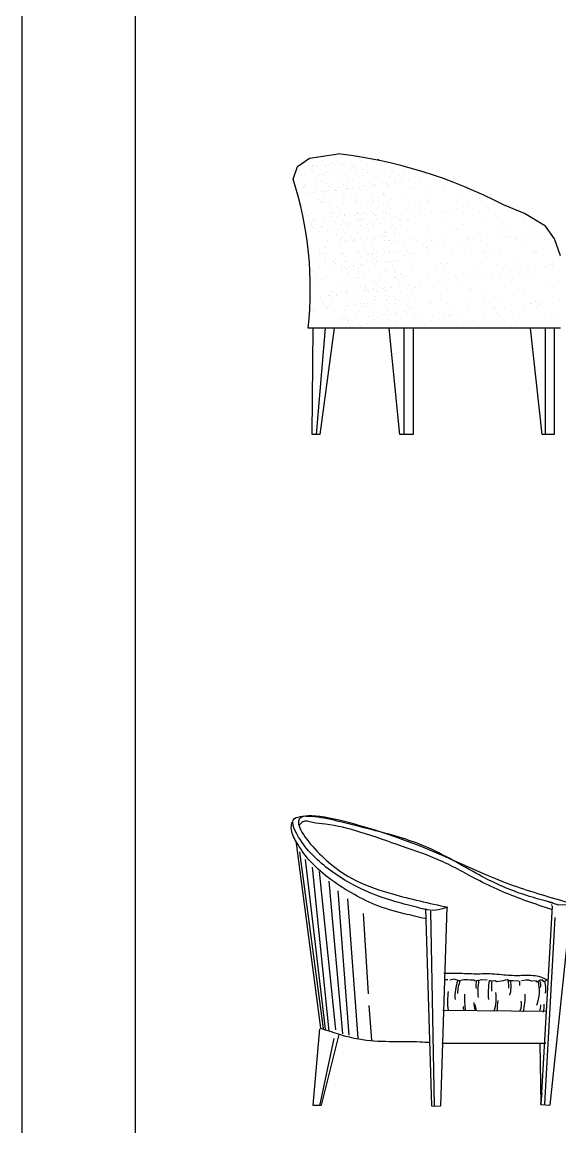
# Model space of a CAD drawing. Header units: inches. Extents: x 11.4 to 53.9, y 10.8 to 35.6.
# Drawn here: x 32.876 to 34.476, y 19.958 to 23.244 of the extents above; entities that cross this region are included whole.
import ezdxf

# ---------------------------------------------------------------- set-up
doc = ezdxf.new("R2010")
doc.units = ezdxf.units.IN
doc.header["$MEASUREMENT"] = 0
for name, color, linetype in [('02', 2, 'Continuous'), ('1', 1, 'Continuous'), ('4', 4, 'Continuous'), ('kadrbm', 4, 'Continuous')]:
    doc.layers.add(name, color=color, linetype=linetype)

# ---------------------------------------------------------------- blocks, each defined once
blk = doc.blocks.new('kadrbm')
at = {"layer": 'kadrbm', "color": 4}
blk.add_lwpolyline([(0, 0), (0, 24.7972), (21, 24.7972), (21, 0), (0, 0)], close=True, dxfattribs=at)
blk.add_lwpolyline([(20.6631, 0.3257), (20.6631, 24.4603), (0.3369, 24.4603), (0.3369, 0.3257), (20.6631, 0.3257)], dxfattribs=at)

msp = doc.modelspace()

# ---------------------------------------------------------------- linework, layer by layer
at = {"layer": '02'}
for p, q in [((33.6905, 20.809), (33.7641, 20.2524)), ((33.7018, 20.7761), (33.7718, 20.2516)), ((33.7183, 20.7535), (33.778, 20.2496)), ((33.7389, 20.7309), (33.7883, 20.2434)), ((33.7595, 20.7185), (33.8089, 20.2475)), ((33.7883, 20.6897), (33.8295, 20.2352)), ((33.815, 20.6609), (33.848, 20.2311)), ((33.8439, 20.6363), (33.8747, 20.2228)), ((34.0759, 20.6077), (34.0946, 20.0213)), ((34.1394, 20.6115), (34.121, 20.0213)), ((34.4535, 20.6152), (34.4199, 20.0248)), ((34.4728, 20.6177), (34.4445, 20.6265)), ((34.5096, 20.6227), (34.4461, 20.0232)), ((34.4498, 20.6189), (34.4535, 20.6189)), ((34.5022, 20.6189), (34.4728, 20.6177)), ((33.8912, 20.5931), (33.9056, 20.3545)), ((34.0908, 20.6002), (34.1019, 20.0213)), ((34.4611, 20.581), (34.43, 20.0258)), ((33.9077, 20.3195), (33.9159, 20.2167)), ((34.434, 20.3013), (34.1282, 20.3051)), ((33.7611, 20.2506), (33.7413, 20.0232)), ((33.8032, 20.2209), (33.7611, 20.0207)), ((33.818, 20.2333), (33.7661, 20.0232)), ((34.1245, 20.2079), (34.4348, 20.2079)), ((34.4161, 20.2079), (34.4199, 20.0248)), ((34.4199, 20.0248), (34.4236, 20.0584)), ((33.7413, 20.0232), (33.7661, 20.0232)), ((34.0946, 20.0213), (34.121, 20.0205)), ((34.4199, 20.0248), (34.4461, 20.0232))]:
    msp.add_line(p, q, dxfattribs=at)
for centre, radius, start, end in [((34.0991, 20.6961), 0.0927, 253.9007, 295.3639), ((34.3089, 20.3457), 0.145, 160.4636, 183.2643), ((34.3385, 20.3422), 0.1678, 162.1481, 175.5277), ((34.4326, 20.3616), 0.2006, 170.9526, 185.3495), ((34.5187, 20.3582), 0.2558, 172.0391, 184.6539), ((34.6211, 20.3664), 0.3488, 175.4245, 180.7544), ((34.2678, 20.3766), 0.0567, 354.2582, 16.8943), ((34.2564, 20.3751), 0.0748, 340.3299, 13.9411), ((34.2971, 20.3621), 0.1184, 339.521, 14.357), ((34.3664, 20.3716), 0.0682, 347.099, 16.4834), ((34.3423, 20.3312), 0.2004, 171.5323, 187.3434), ((34.4233, 20.3437), 0.2312, 177.6592, 189.8909), ((34.1618, 20.34), 0.1248, 342.7173, 8.3068), ((34.172, 20.3474), 0.201, 346.5793, 1.641), ((34.1992, 20.3125), 0.0106, 155.0437, 216.3858), ((34.2737, 20.3257), 0.0534, 177.2316, 203.3932), ((33.2014, 20.1215), 1.0424, 10.1426, 11.1095), ((33.8817, 20.3619), 0.4116, 351.8305, 356.1426), ((34.3228, 20.3219), 0.0395, 333.8854, 14.9077), ((34.3596, 20.3218), 0.0598, 341.0378, 359.4928), ((34.294, 20.3243), 0.1356, 349.7461, 359.617)]:
    msp.add_arc(centre, radius, start, end, dxfattribs=at)
for points in [[(34.5096, 20.6227), (34.3385, 20.6759), (33.8814, 20.8543), (33.6983, 20.868), (33.7677, 20.7642), (33.978, 20.6512), (34.1432, 20.6115)], [(34.0752, 20.6053), (33.9762, 20.6318), (33.8525, 20.683), (33.7429, 20.7642), (33.704, 20.8119), (33.6862, 20.8757), (33.7117, 20.8822)], [(34.4516, 20.6053), (34.3774, 20.63), (34.2378, 20.6901), (34.1211, 20.7501), (34.008, 20.7925), (33.8814, 20.8353), (33.7785, 20.8587), (33.7404, 20.864), (33.7112, 20.8661), (33.7015, 20.8564)], [(34.4551, 20.6247), (34.3632, 20.6512), (34.236, 20.7077), (34.0752, 20.7925), (33.9179, 20.8419), (33.8235, 20.8656), (33.7457, 20.8806), (33.7117, 20.8822)], [(34.0751, 20.5779), (34.013, 20.5925), (33.9266, 20.6193), (33.856, 20.6545), (33.7879, 20.6995), (33.7295, 20.753), (33.6917, 20.8065), (33.6771, 20.8479), (33.6796, 20.8649)], [(33.7641, 20.2524), (33.8778, 20.2199), (34.0609, 20.2116), (34.0885, 20.2101)]]:
    msp.add_spline(points, degree=3, dxfattribs=at)
at = {"layer": '1'}
for p, q in [((33.6956, 22.8147), (33.7313, 22.8399)), ((33.7313, 22.8399), (33.8162, 22.8525)), ((33.7388, 22.8386), (33.7388, 22.8386)), ((33.7519, 22.8409), (33.7519, 22.8409)), ((33.7727, 22.8437), (33.7727, 22.8437)), ((33.7884, 22.8483), (33.7884, 22.8483)), ((33.8052, 22.848), (33.8052, 22.848)), ((33.8297, 22.8454), (33.8297, 22.8454)), ((33.8722, 22.844), (33.8722, 22.844)), ((33.8789, 22.8389), (33.8789, 22.8389)), ((33.6821, 22.7768), (33.6956, 22.8147)), ((33.7369, 22.8045), (33.7369, 22.8045)), ((33.7394, 22.8134), (33.7394, 22.8134)), ((33.7395, 22.819), (33.7395, 22.819)), ((33.7479, 22.8173), (33.7479, 22.8173)), ((33.755, 22.8155), (33.755, 22.8155)), ((33.7638, 22.8068), (33.7638, 22.8068)), ((33.7691, 22.8335), (33.7691, 22.8335)), ((33.7794, 22.8187), (33.7794, 22.8187)), ((33.787, 22.8197), (33.787, 22.8197)), ((33.7967, 22.828), (33.7967, 22.828)), ((33.8041, 22.8213), (33.8041, 22.8213)), ((33.8152, 22.8294), (33.8152, 22.8294)), ((33.8202, 22.824), (33.8202, 22.824)), ((33.829, 22.8202), (33.829, 22.8202)), ((33.8358, 22.8261), (33.8358, 22.8261)), ((33.8596, 22.818), (33.8596, 22.818)), ((33.8651, 22.8129), (33.8651, 22.8129)), ((33.8842, 22.8329), (33.8842, 22.8329)), ((33.8883, 22.807), (33.8883, 22.807)), ((33.9175, 22.8289), (33.9175, 22.8289)), ((33.9591, 22.8245), (33.9591, 22.8245)), ((34.0129, 22.8072), (34.0129, 22.8072)), ((33.6878, 22.7816), (33.6878, 22.7816)), ((33.7084, 22.7869), (33.7084, 22.7869)), ((33.753, 22.7817), (33.753, 22.7817)), ((33.7613, 22.788), (33.7613, 22.788)), ((33.7656, 22.7736), (33.7656, 22.7736)), ((33.7694, 22.7917), (33.7694, 22.7917)), ((33.7749, 22.7866), (33.7749, 22.7866)), ((33.7806, 22.796), (33.7806, 22.796)), ((33.7903, 22.7905), (33.7903, 22.7905)), ((33.828, 22.7818), (33.828, 22.7818)), ((33.8299, 22.7913), (33.8299, 22.7913)), ((33.8389, 22.7894), (33.8389, 22.7894)), ((33.8464, 22.7818), (33.8464, 22.7818)), ((33.8591, 22.7738), (33.8591, 22.7738)), ((33.8693, 22.7919), (33.8693, 22.7919)), ((33.8912, 22.789), (33.8912, 22.789)), ((33.9052, 22.7962), (33.9052, 22.7962)), ((33.917, 22.803), (33.917, 22.803)), ((33.9252, 22.7954), (33.9252, 22.7954)), ((33.9477, 22.7928), (33.9477, 22.7928)), ((33.9681, 22.7821), (33.9681, 22.7821)), ((33.974, 22.7932), (33.974, 22.7932)), ((33.9989, 22.788), (33.9989, 22.788)), ((34.0063, 22.7812), (34.0063, 22.7812)), ((34.0249, 22.7733), (34.0249, 22.7733)), ((34.0298, 22.7965), (34.0298, 22.7965)), ((34.0575, 22.7776), (34.0575, 22.7776)), ((34.0763, 22.7927), (34.0763, 22.7927)), ((34.1118, 22.7848), (34.1118, 22.7848)), ((33.7068, 22.7695), (33.7068, 22.7695)), ((33.713, 22.751), (33.713, 22.751)), ((33.7168, 22.7571), (33.7168, 22.7571)), ((33.7186, 22.7543), (33.7186, 22.7543)), ((33.7498, 22.7595), (33.7498, 22.7595)), ((33.7671, 22.7394), (33.7671, 22.7394)), ((33.7719, 22.7468), (33.7719, 22.7468)), ((33.7789, 22.7409), (33.7789, 22.7409)), ((33.7817, 22.7635), (33.7817, 22.7635)), ((33.7827, 22.7414), (33.7827, 22.7414)), ((33.7888, 22.7422), (33.7888, 22.7422)), ((33.79, 22.7559), (33.79, 22.7559)), ((33.801, 22.7627), (33.801, 22.7627)), ((33.8071, 22.7446), (33.8071, 22.7446)), ((33.8096, 22.745), (33.8096, 22.745)), ((33.8112, 22.7446), (33.8112, 22.7446)), ((33.8177, 22.7523), (33.8177, 22.7523)), ((33.8309, 22.7624), (33.8309, 22.7624)), ((33.84, 22.749), (33.84, 22.749)), ((33.8414, 22.7573), (33.8414, 22.7573)), ((33.8421, 22.7493), (33.8421, 22.7493)), ((33.8469, 22.7697), (33.8469, 22.7697)), ((33.8478, 22.75), (33.8478, 22.75)), ((33.8634, 22.7521), (33.8634, 22.7521)), ((33.8787, 22.7529), (33.8787, 22.7529)), ((33.8861, 22.7461), (33.8861, 22.7461)), ((33.8878, 22.7553), (33.8878, 22.7553)), ((33.8965, 22.7564), (33.8965, 22.7564)), ((33.9046, 22.7448), (33.9046, 22.7448)), ((33.9094, 22.7634), (33.9094, 22.7634)), ((33.9173, 22.7591), (33.9173, 22.7591)), ((33.9201, 22.7518), (33.9201, 22.7518)), ((33.9211, 22.7617), (33.9211, 22.7617)), ((33.9266, 22.7566), (33.9266, 22.7566)), ((33.9286, 22.7606), (33.9286, 22.7606)), ((33.9498, 22.7634), (33.9498, 22.7634)), ((33.9611, 22.7649), (33.9611, 22.7649)), ((33.9644, 22.7595), (33.9644, 22.7595)), ((33.9659, 22.7576), (33.9659, 22.7576)), ((33.9846, 22.768), (33.9846, 22.768)), ((33.9871, 22.77), (33.9871, 22.77)), ((34.0041, 22.7706), (34.0041, 22.7706)), ((34.0281, 22.7557), (34.0281, 22.7557)), ((34.0411, 22.7494), (34.0411, 22.7494)), ((34.0905, 22.7578), (34.0905, 22.7578)), ((34.1328, 22.7571), (34.1328, 22.7571)), ((34.2012, 22.748), (34.2012, 22.748)), ((34.2085, 22.7412), (34.2085, 22.7412)), ((33.7019, 22.7308), (33.7019, 22.7308)), ((33.7189, 22.733), (33.7189, 22.733)), ((33.7345, 22.7351), (33.7345, 22.7351)), ((33.7423, 22.7361), (33.7423, 22.7361)), ((33.7584, 22.7178), (33.7584, 22.7178)), ((33.7638, 22.7109), (33.7638, 22.7109)), ((33.7658, 22.711), (33.7658, 22.711)), ((33.7751, 22.726), (33.7751, 22.726)), ((33.7772, 22.7065), (33.7772, 22.7065)), ((33.7922, 22.7327), (33.7922, 22.7327)), ((33.7961, 22.7066), (33.7961, 22.7066)), ((33.8291, 22.72), (33.8291, 22.72)), ((33.8309, 22.7353), (33.8309, 22.7353)), ((33.8364, 22.7303), (33.8364, 22.7303)), ((33.8625, 22.7064), (33.8625, 22.7064)), ((33.8689, 22.7323), (33.8689, 22.7323)), ((33.8707, 22.7067), (33.8707, 22.7067)), ((33.8718, 22.7148), (33.8718, 22.7148)), ((33.9113, 22.7056), (33.9113, 22.7056)), ((33.9153, 22.7262), (33.9153, 22.7262)), ((33.9206, 22.7068), (33.9206, 22.7068)), ((33.9209, 22.7142), (33.9209, 22.7142)), ((33.95, 22.7353), (33.95, 22.7353)), ((33.9505, 22.7061), (33.9505, 22.7061)), ((33.9527, 22.7327), (33.9527, 22.7327)), ((33.9641, 22.7069), (33.9641, 22.7069)), ((33.9765, 22.7161), (33.9765, 22.7161)), ((34.0092, 22.7185), (34.0092, 22.7185)), ((34.0452, 22.707), (34.0452, 22.707)), ((34.0788, 22.7157), (34.0788, 22.7157)), ((34.0809, 22.7129), (34.0809, 22.7129)), ((34.0883, 22.7061), (34.0883, 22.7061)), ((34.1698, 22.7073), (34.1698, 22.7073)), ((34.1869, 22.7195), (34.1869, 22.7195)), ((34.2433, 22.7093), (34.2433, 22.7093)), ((34.2943, 22.7075), (34.2943, 22.7075)), ((33.7112, 22.7002), (33.7112, 22.7002)), ((33.7155, 22.6739), (33.7155, 22.6739)), ((33.7899, 22.6985), (33.7899, 22.6985)), ((33.7941, 22.6749), (33.7941, 22.6749)), ((33.8006, 22.6791), (33.8006, 22.6791)), ((33.8129, 22.6958), (33.8129, 22.6958)), ((33.8202, 22.6752), (33.8202, 22.6752)), ((33.8327, 22.7046), (33.8327, 22.7046)), ((33.8708, 22.6745), (33.8708, 22.6745)), ((33.8739, 22.679), (33.8739, 22.679)), ((33.8755, 22.676), (33.8755, 22.676)), ((33.8833, 22.6986), (33.8833, 22.6986)), ((33.8911, 22.678), (33.8911, 22.678)), ((33.8979, 22.6739), (33.8979, 22.6739)), ((33.9155, 22.6812), (33.9155, 22.6812)), ((33.9226, 22.6748), (33.9226, 22.6748)), ((33.9375, 22.6961), (33.9375, 22.6961)), ((33.9518, 22.6775), (33.9518, 22.6775)), ((33.9562, 22.6866), (33.9562, 22.6866)), ((33.9607, 22.6778), (33.9607, 22.6778)), ((33.9719, 22.6887), (33.9719, 22.6887)), ((34.0306, 22.6786), (34.0306, 22.6786)), ((34.0618, 22.6746), (34.0618, 22.6746)), ((34.0621, 22.6963), (34.0621, 22.6963)), ((34.0943, 22.6789), (34.0943, 22.6789)), ((34.1231, 22.6742), (34.1231, 22.6742)), ((34.1353, 22.68), (34.1353, 22.68)), ((34.1487, 22.686), (34.1487, 22.686)), ((34.1695, 22.6888), (34.1695, 22.6888)), ((34.1866, 22.6965), (34.1866, 22.6965)), ((34.202, 22.6931), (34.202, 22.6931)), ((34.2376, 22.6795), (34.2376, 22.6795)), ((34.2563, 22.7002), (34.2563, 22.7002)), ((34.2772, 22.703), (34.2772, 22.703)), ((34.2832, 22.6728), (34.2832, 22.6728)), ((34.3706, 22.6755), (34.3081, 22.7009)), ((34.3112, 22.6968), (34.3112, 22.6968)), ((34.3457, 22.6834), (34.3457, 22.6834)), ((34.4332, 22.6376), (34.3706, 22.6755)), ((33.7242, 22.6689), (33.7242, 22.6689)), ((33.7432, 22.6568), (33.7432, 22.6568)), ((33.7491, 22.6569), (33.7491, 22.6569)), ((33.7747, 22.6601), (33.7747, 22.6601)), ((33.7947, 22.6653), (33.7947, 22.6653)), ((33.8022, 22.6527), (33.8022, 22.6527)), ((33.8077, 22.6476), (33.8077, 22.6476)), ((33.8103, 22.6674), (33.8103, 22.6674)), ((33.8257, 22.6435), (33.8257, 22.6435)), ((33.8346, 22.6468), (33.8346, 22.6468)), ((33.8347, 22.6706), (33.8347, 22.6706)), ((33.8354, 22.6695), (33.8354, 22.6695)), ((33.8404, 22.6427), (33.8404, 22.6427)), ((33.8465, 22.6463), (33.8465, 22.6463)), ((33.8643, 22.6691), (33.8643, 22.6691)), ((33.8737, 22.6572), (33.8737, 22.6572)), ((33.879, 22.6505), (33.879, 22.6505)), ((33.8822, 22.6714), (33.8822, 22.6714)), ((33.8833, 22.6571), (33.8833, 22.6571)), ((33.8898, 22.6595), (33.8898, 22.6595)), ((33.9049, 22.641), (33.9049, 22.641)), ((33.9132, 22.6478), (33.9132, 22.6478)), ((33.924, 22.65), (33.924, 22.65)), ((33.9288, 22.6696), (33.9288, 22.6696)), ((33.9333, 22.6577), (33.9333, 22.6577)), ((33.9415, 22.6458), (33.9415, 22.6458)), ((33.9542, 22.6604), (33.9542, 22.6604)), ((33.9681, 22.671), (33.9681, 22.671)), ((33.9867, 22.6647), (33.9867, 22.6647)), ((33.9982, 22.6574), (33.9982, 22.6574)), ((34.0026, 22.6539), (34.0026, 22.6539)), ((34.0045, 22.6694), (34.0045, 22.6694)), ((34.0114, 22.6639), (34.0114, 22.6639)), ((34.0234, 22.6573), (34.0234, 22.6573)), ((34.0261, 22.657), (34.0261, 22.657)), ((34.041, 22.6719), (34.041, 22.6719)), ((34.1228, 22.6576), (34.1228, 22.6576)), ((34.1894, 22.6425), (34.1894, 22.6425)), ((34.2474, 22.6578), (34.2474, 22.6578)), ((34.2905, 22.6661), (34.2905, 22.6661)), ((34.2941, 22.6438), (34.2941, 22.6438)), ((34.3719, 22.6581), (34.3719, 22.6581)), ((34.3964, 22.6433), (34.3964, 22.6433)), ((33.7386, 22.6395), (33.7386, 22.6395)), ((33.7388, 22.6321), (33.7388, 22.6321)), ((33.7469, 22.6319), (33.7469, 22.6319)), ((33.7604, 22.622), (33.7604, 22.622)), ((33.7663, 22.6338), (33.7663, 22.6338)), ((33.7713, 22.6364), (33.7713, 22.6364)), ((33.7838, 22.6251), (33.7838, 22.6251)), ((33.8015, 22.6314), (33.8015, 22.6314)), ((33.8115, 22.6133), (33.8115, 22.6133)), ((33.8141, 22.6234), (33.8141, 22.6234)), ((33.8204, 22.6299), (33.8204, 22.6299)), ((33.8338, 22.6237), (33.8338, 22.6237)), ((33.8356, 22.6179), (33.8356, 22.6179)), ((33.8478, 22.6359), (33.8478, 22.6359)), ((33.8727, 22.6167), (33.8727, 22.6167)), ((33.8743, 22.6377), (33.8743, 22.6377)), ((33.8815, 22.6379), (33.8815, 22.6379)), ((33.8949, 22.6316), (33.8949, 22.6316)), ((33.9075, 22.6235), (33.9075, 22.6235)), ((33.9214, 22.6355), (33.9214, 22.6355)), ((33.9431, 22.6072), (33.9431, 22.6072)), ((33.9516, 22.6135), (33.9516, 22.6135)), ((33.9534, 22.6194), (33.9534, 22.6194)), ((33.9538, 22.6226), (33.9538, 22.6226)), ((33.9594, 22.6176), (33.9594, 22.6176)), ((33.979, 22.6391), (33.979, 22.6391)), ((33.9839, 22.6126), (33.9839, 22.6126)), ((33.9883, 22.6318), (33.9883, 22.6318)), ((33.9995, 22.6146), (33.9995, 22.6146)), ((34.0029, 22.6391), (34.0029, 22.6391)), ((34.0775, 22.6069), (34.0775, 22.6069)), ((34.0814, 22.6386), (34.0814, 22.6386)), ((34.1629, 22.6377), (34.1629, 22.6377)), ((34.1703, 22.631), (34.1703, 22.631)), ((34.2021, 22.6071), (34.2021, 22.6071)), ((34.3253, 22.6342), (34.3253, 22.6342)), ((34.3266, 22.6073), (34.3266, 22.6073)), ((34.4009, 22.6157), (34.4009, 22.6157)), ((34.4217, 22.6184), (34.4217, 22.6184)), ((34.46, 22.5998), (34.4332, 22.6376)), ((34.4529, 22.6076), (34.4529, 22.6076)), ((33.7276, 22.6008), (33.7276, 22.6008)), ((33.7861, 22.596), (33.7861, 22.596)), ((33.8224, 22.5913), (33.8224, 22.5913)), ((33.8228, 22.5982), (33.8228, 22.5982)), ((33.8284, 22.6064), (33.8284, 22.6064)), ((33.8365, 22.589), (33.8365, 22.589)), ((33.838, 22.5934), (33.838, 22.5934)), ((33.8452, 22.5957), (33.8452, 22.5957)), ((33.8597, 22.5943), (33.8597, 22.5943)), ((33.8637, 22.5963), (33.8637, 22.5963)), ((33.8692, 22.5912), (33.8692, 22.5912)), ((33.8826, 22.604), (33.8826, 22.604)), ((33.9031, 22.6019), (33.9031, 22.6019)), ((33.9151, 22.59), (33.9151, 22.59)), ((33.9188, 22.604), (33.9188, 22.604)), ((33.9251, 22.5977), (33.9251, 22.5977)), ((33.9529, 22.6067), (33.9529, 22.6067)), ((33.9531, 22.5945), (33.9531, 22.5945)), ((33.9661, 22.5945), (33.9661, 22.5945)), ((33.9698, 22.5959), (33.9698, 22.5959)), ((33.9744, 22.5869), (33.9744, 22.5869)), ((33.9855, 22.5937), (33.9855, 22.5937)), ((33.9918, 22.5896), (33.9918, 22.5896)), ((34.0142, 22.5772), (34.0142, 22.5772)), ((34.0331, 22.6016), (34.0331, 22.6016)), ((34.0427, 22.6026), (34.0427, 22.6026)), ((34.05, 22.5959), (34.05, 22.5959)), ((34.0944, 22.5961), (34.0944, 22.5961)), ((34.0987, 22.5759), (34.0987, 22.5759)), ((34.1312, 22.5802), (34.1312, 22.5802)), ((34.1378, 22.6029), (34.1378, 22.6029)), ((34.1856, 22.5873), (34.1856, 22.5873)), ((34.2051, 22.5991), (34.2051, 22.5991)), ((34.2064, 22.5901), (34.2064, 22.5901)), ((34.2189, 22.5964), (34.2189, 22.5964)), ((34.2389, 22.5944), (34.2389, 22.5944)), ((34.2402, 22.6024), (34.2402, 22.6024)), ((34.2932, 22.6015), (34.2932, 22.6015)), ((34.314, 22.6043), (34.314, 22.6043)), ((34.3435, 22.5966), (34.3435, 22.5966)), ((34.3482, 22.6063), (34.3482, 22.6063)), ((34.3651, 22.5977), (34.3651, 22.5977)), ((34.3725, 22.591), (34.3725, 22.591)), ((34.4779, 22.5491), (34.46, 22.5998)), ((33.7605, 22.5562), (33.7605, 22.5562)), ((33.7624, 22.5689), (33.7624, 22.5689)), ((33.7688, 22.5568), (33.7688, 22.5568)), ((33.7776, 22.5734), (33.7776, 22.5734)), ((33.7795, 22.5441), (33.7795, 22.5441)), ((33.7814, 22.5568), (33.7814, 22.5568)), ((33.8257, 22.5563), (33.8257, 22.5563)), ((33.8309, 22.555), (33.8309, 22.555)), ((33.8392, 22.5474), (33.8392, 22.5474)), ((33.8625, 22.5448), (33.8625, 22.5448)), ((33.8746, 22.5589), (33.8746, 22.5589)), ((33.8769, 22.5607), (33.8769, 22.5607)), ((33.8834, 22.5476), (33.8834, 22.5476)), ((33.8927, 22.5728), (33.8927, 22.5728)), ((33.8953, 22.5673), (33.8953, 22.5673)), ((33.9007, 22.5565), (33.9007, 22.5565)), ((33.906, 22.557), (33.906, 22.557)), ((33.9159, 22.5518), (33.9159, 22.5518)), ((33.9191, 22.5565), (33.9191, 22.5565)), ((33.9196, 22.5444), (33.9196, 22.5444)), ((33.9224, 22.5675), (33.9224, 22.5675)), ((33.9298, 22.5608), (33.9298, 22.5608)), ((33.9318, 22.5484), (33.9318, 22.5484)), ((33.9556, 22.5618), (33.9556, 22.5618)), ((33.9702, 22.559), (33.9702, 22.559)), ((33.9816, 22.562), (33.9816, 22.562)), ((33.991, 22.5617), (33.991, 22.5617)), ((34.0136, 22.551), (34.0136, 22.551)), ((34.0236, 22.566), (34.0236, 22.566)), ((34.0305, 22.5572), (34.0305, 22.5572)), ((34.0408, 22.5567), (34.0408, 22.5567)), ((34.0441, 22.5428), (34.0441, 22.5428)), ((34.0779, 22.5732), (34.0779, 22.5732)), ((34.0839, 22.5615), (34.0839, 22.5615)), ((34.1551, 22.5574), (34.1551, 22.5574)), ((34.1919, 22.5654), (34.1919, 22.5654)), ((34.2449, 22.5626), (34.2449, 22.5626)), ((34.2523, 22.5559), (34.2523, 22.5559)), ((34.2797, 22.5577), (34.2797, 22.5577)), ((34.2966, 22.5667), (34.2966, 22.5667)), ((34.3989, 22.5662), (34.3989, 22.5662)), ((34.4042, 22.5579), (34.4042, 22.5579)), ((34.4073, 22.5591), (34.4073, 22.5591)), ((33.7549, 22.5306), (33.7549, 22.5306)), ((33.7757, 22.5334), (33.7757, 22.5334)), ((33.8019, 22.5109), (33.8019, 22.5109)), ((33.8022, 22.5324), (33.8022, 22.5324)), ((33.8082, 22.5377), (33.8082, 22.5377)), ((33.8095, 22.5257), (33.8095, 22.5257)), ((33.8253, 22.5211), (33.8253, 22.5211)), ((33.8253, 22.514), (33.8253, 22.514)), ((33.835, 22.5136), (33.835, 22.5136)), ((33.8384, 22.5312), (33.8384, 22.5312)), ((33.8405, 22.5086), (33.8405, 22.5086)), ((33.85, 22.5173), (33.85, 22.5173)), ((33.8619, 22.5188), (33.8619, 22.5188)), ((33.8657, 22.5193), (33.8657, 22.5193)), ((33.8783, 22.5115), (33.8783, 22.5115)), ((33.8839, 22.5192), (33.8839, 22.5192)), ((33.8901, 22.5225), (33.8901, 22.5225)), ((33.9169, 22.5322), (33.9169, 22.5322)), ((33.923, 22.5269), (33.923, 22.5269)), ((33.9252, 22.54), (33.9252, 22.54)), ((33.9276, 22.5206), (33.9276, 22.5206)), ((33.9307, 22.5349), (33.9307, 22.5349)), ((33.9308, 22.5279), (33.9308, 22.5279)), ((33.9464, 22.53), (33.9464, 22.53)), ((33.9562, 22.5327), (33.9562, 22.5327)), ((33.9568, 22.511), (33.9568, 22.511)), ((33.9646, 22.5289), (33.9646, 22.5289)), ((33.9708, 22.5332), (33.9708, 22.5332)), ((33.9773, 22.5194), (33.9773, 22.5194)), ((33.983, 22.5348), (33.983, 22.5348)), ((33.9937, 22.5318), (33.9937, 22.5318)), ((34.0356, 22.5245), (34.0356, 22.5245)), ((34.1246, 22.5275), (34.1246, 22.5275)), ((34.132, 22.5208), (34.132, 22.5208)), ((34.1404, 22.5258), (34.1404, 22.5258)), ((34.2427, 22.5253), (34.2427, 22.5253)), ((34.2871, 22.524), (34.2871, 22.524)), ((34.3507, 22.5292), (34.3507, 22.5292)), ((34.3834, 22.5098), (34.3834, 22.5098)), ((34.4378, 22.517), (34.4378, 22.517)), ((34.4471, 22.5226), (34.4471, 22.5226)), ((34.4545, 22.5158), (34.4545, 22.5158)), ((34.4554, 22.5306), (34.4554, 22.5306)), ((34.4586, 22.5197), (34.4586, 22.5197)), ((33.7361, 22.506), (33.7361, 22.506)), ((33.7407, 22.5029), (33.7407, 22.5029)), ((33.753, 22.4953), (33.753, 22.4953)), ((33.7713, 22.4797), (33.7713, 22.4797)), ((33.7804, 22.4867), (33.7804, 22.4867)), ((33.8443, 22.4938), (33.8443, 22.4938)), ((33.8478, 22.5006), (33.8478, 22.5006)), ((33.8499, 22.4812), (33.8499, 22.4812)), ((33.8607, 22.5063), (33.8607, 22.5063)), ((33.8666, 22.4847), (33.8666, 22.4847)), ((33.8765, 22.5011), (33.8765, 22.5011)), ((33.8775, 22.4955), (33.8775, 22.4955)), ((33.8794, 22.4836), (33.8794, 22.4836)), ((33.8955, 22.4861), (33.8955, 22.4861)), ((33.9433, 22.4813), (33.9433, 22.4813)), ((33.9575, 22.504), (33.9575, 22.504)), ((33.9841, 22.4849), (33.9841, 22.4849)), ((33.9852, 22.5065), (33.9852, 22.5065)), ((33.9866, 22.4836), (33.9866, 22.4836)), ((33.988, 22.5008), (33.988, 22.5008)), ((33.9922, 22.4786), (33.9922, 22.4786)), ((34.0021, 22.4957), (34.0021, 22.4957)), ((34.0044, 22.4924), (34.0044, 22.4924)), ((34.0118, 22.4856), (34.0118, 22.4856)), ((34.0171, 22.4905), (34.0171, 22.4905)), ((34.0864, 22.4844), (34.0864, 22.4844)), ((34.1098, 22.5067), (34.1098, 22.5067)), ((34.1267, 22.496), (34.1267, 22.496)), ((34.1356, 22.4772), (34.1356, 22.4772)), ((34.1668, 22.4889), (34.1668, 22.4889)), ((34.1681, 22.4815), (34.1681, 22.4815)), ((34.1944, 22.4883), (34.1944, 22.4883)), ((34.2224, 22.4886), (34.2224, 22.4886)), ((34.2344, 22.5069), (34.2344, 22.5069)), ((34.2433, 22.4914), (34.2433, 22.4914)), ((34.2512, 22.4962), (34.2512, 22.4962)), ((34.2758, 22.4956), (34.2758, 22.4956)), ((34.2991, 22.4897), (34.2991, 22.4897)), ((34.3269, 22.4875), (34.3269, 22.4875)), ((34.3301, 22.5028), (34.3301, 22.5028)), ((34.3343, 22.4807), (34.3343, 22.4807)), ((34.3509, 22.5055), (34.3509, 22.5055)), ((34.3589, 22.5072), (34.3589, 22.5072)), ((34.3758, 22.4964), (34.3758, 22.4964)), ((34.4015, 22.4892), (34.4015, 22.4892)), ((33.743, 22.472), (33.743, 22.472)), ((33.7969, 22.4435), (33.7969, 22.4435)), ((33.8137, 22.4566), (33.8137, 22.4566)), ((33.8278, 22.444), (33.8278, 22.444)), ((33.8403, 22.4734), (33.8403, 22.4734)), ((33.8413, 22.4445), (33.8413, 22.4445)), ((33.8626, 22.4731), (33.8626, 22.4731)), ((33.8777, 22.4432), (33.8777, 22.4432)), ((33.8842, 22.4573), (33.8842, 22.4573)), ((33.8915, 22.4505), (33.8915, 22.4505)), ((33.8933, 22.4453), (33.8933, 22.4453)), ((33.8965, 22.4573), (33.8965, 22.4573)), ((33.8994, 22.4461), (33.8994, 22.4461)), ((33.902, 22.4522), (33.902, 22.4522)), ((33.9081, 22.4441), (33.9081, 22.4441)), ((33.9177, 22.4485), (33.9177, 22.4485)), ((33.9188, 22.4744), (33.9188, 22.4744)), ((33.9202, 22.4488), (33.9202, 22.4488)), ((33.9231, 22.4705), (33.9231, 22.4705)), ((33.9301, 22.4435), (33.9301, 22.4435)), ((33.9314, 22.4629), (33.9314, 22.4629)), ((33.937, 22.4438), (33.937, 22.4438)), ((33.9383, 22.4568), (33.9383, 22.4568)), ((33.9528, 22.4531), (33.9528, 22.4531)), ((33.956, 22.4733), (33.956, 22.4733)), ((33.9585, 22.4539), (33.9585, 22.4539)), ((33.959, 22.446), (33.959, 22.446)), ((33.9741, 22.4559), (33.9741, 22.4559)), ((33.9956, 22.474), (33.9956, 22.474)), ((33.9985, 22.4591), (33.9985, 22.4591)), ((34.0015, 22.4443), (34.0015, 22.4443)), ((34.0071, 22.4603), (34.0071, 22.4603)), ((34.0279, 22.463), (34.0279, 22.463)), ((34.0382, 22.4474), (34.0382, 22.4474)), ((34.0466, 22.4538), (34.0466, 22.4538)), ((34.0604, 22.4673), (34.0604, 22.4673)), ((34.0628, 22.4571), (34.0628, 22.4571)), ((34.1148, 22.4745), (34.1148, 22.4745)), ((34.1429, 22.4488), (34.1429, 22.4488)), ((34.1874, 22.4573), (34.1874, 22.4573)), ((34.2066, 22.4524), (34.2066, 22.4524)), ((34.214, 22.4456), (34.214, 22.4456)), ((34.2452, 22.4483), (34.2452, 22.4483)), ((34.312, 22.4575), (34.312, 22.4575)), ((34.3532, 22.4522), (34.3532, 22.4522)), ((34.3691, 22.4488), (34.3691, 22.4488)), ((34.4365, 22.4577), (34.4365, 22.4577)), ((34.4579, 22.4535), (34.4579, 22.4535)), ((33.7374, 22.4248), (33.7374, 22.4248)), ((33.7639, 22.4222), (33.7639, 22.4222)), ((33.7713, 22.4154), (33.7713, 22.4154)), ((33.7878, 22.431), (33.7878, 22.431)), ((33.7918, 22.4319), (33.7918, 22.4319)), ((33.7961, 22.4234), (33.7961, 22.4234)), ((33.8126, 22.4347), (33.8126, 22.4347)), ((33.8158, 22.4314), (33.8158, 22.4314)), ((33.837, 22.4379), (33.837, 22.4379)), ((33.8422, 22.4156), (33.8422, 22.4156)), ((33.8451, 22.4389), (33.8451, 22.4389)), ((33.9207, 22.4166), (33.9207, 22.4166)), ((33.9263, 22.4187), (33.9263, 22.4187)), ((33.9281, 22.4283), (33.9281, 22.4283)), ((33.956, 22.4317), (33.956, 22.4317)), ((33.9645, 22.4158), (33.9645, 22.4158)), ((33.9705, 22.427), (33.9705, 22.427)), ((33.9879, 22.4189), (33.9879, 22.4189)), ((33.9975, 22.4162), (33.9975, 22.4162)), ((34.0245, 22.4237), (34.0245, 22.4237)), ((34.0864, 22.4173), (34.0864, 22.4173)), ((34.0938, 22.4105), (34.0938, 22.4105)), ((34.197, 22.4113), (34.197, 22.4113)), ((34.2488, 22.4137), (34.2488, 22.4137)), ((34.3017, 22.4126), (34.3017, 22.4126)), ((34.404, 22.4121), (34.404, 22.4121)), ((34.4089, 22.4124), (34.4089, 22.4124)), ((34.4203, 22.4111), (34.4203, 22.4111)), ((34.4747, 22.4183), (34.4747, 22.4183)), ((33.744, 22.3877), (33.744, 22.3877)), ((33.7456, 22.387), (33.7456, 22.387)), ((33.7684, 22.4059), (33.7684, 22.4059)), ((33.7739, 22.4026), (33.7739, 22.4026)), ((33.7822, 22.3918), (33.7822, 22.3918)), ((33.7832, 22.3999), (33.7832, 22.3999)), ((33.7853, 22.3951), (33.7853, 22.3951)), ((33.8061, 22.3835), (33.8061, 22.3835)), ((33.8353, 22.3875), (33.8353, 22.3875)), ((33.8379, 22.402), (33.8379, 22.402)), ((33.8434, 22.3999), (33.8434, 22.3999)), ((33.8668, 22.403), (33.8668, 22.403)), ((33.8741, 22.406), (33.8741, 22.406)), ((33.8803, 22.3855), (33.8803, 22.3855)), ((33.8819, 22.4065), (33.8819, 22.4065)), ((33.8868, 22.398), (33.8868, 22.398)), ((33.893, 22.4061), (33.893, 22.4061)), ((33.8984, 22.3994), (33.8984, 22.3994)), ((33.9034, 22.4078), (33.9034, 22.4078)), ((33.9099, 22.3954), (33.9099, 22.3954)), ((33.9579, 22.401), (33.9579, 22.401)), ((33.9613, 22.3884), (33.9613, 22.3884)), ((33.9635, 22.3959), (33.9635, 22.3959)), ((33.9661, 22.3822), (33.9661, 22.3822)), ((33.9676, 22.4062), (33.9676, 22.4062)), ((33.9802, 22.3982), (33.9802, 22.3982)), ((33.9861, 22.3798), (33.9861, 22.3798)), ((33.9866, 22.4079), (33.9866, 22.4079)), ((34.0153, 22.3859), (34.0153, 22.3859)), ((34.0175, 22.4063), (34.0175, 22.4063)), ((34.0199, 22.4038), (34.0199, 22.4038)), ((34.0236, 22.3783), (34.0236, 22.3783)), ((34.0243, 22.3882), (34.0243, 22.3882)), ((34.0344, 22.3956), (34.0344, 22.3956)), ((34.0889, 22.4074), (34.0889, 22.4074)), ((34.1286, 22.3786), (34.1286, 22.3786)), ((34.1421, 22.4066), (34.1421, 22.4066)), ((34.159, 22.3958), (34.159, 22.3958)), ((34.1725, 22.3785), (34.1725, 22.3785)), ((34.205, 22.3828), (34.205, 22.3828)), ((34.2593, 22.3899), (34.2593, 22.3899)), ((34.2667, 22.4068), (34.2667, 22.4068)), ((34.2801, 22.3927), (34.2801, 22.3927)), ((34.2835, 22.396), (34.2835, 22.396)), ((34.2886, 22.3773), (34.2886, 22.3773)), ((34.3127, 22.3969), (34.3127, 22.3969)), ((34.367, 22.4041), (34.367, 22.4041)), ((34.3878, 22.4068), (34.3878, 22.4068)), ((34.3912, 22.407), (34.3912, 22.407)), ((34.4081, 22.3963), (34.4081, 22.3963)), ((34.4162, 22.4056), (34.4162, 22.4056)), ((33.8246, 22.3586), (33.8246, 22.3586)), ((33.8303, 22.3669), (33.8303, 22.3669)), ((33.8389, 22.3688), (33.8389, 22.3688)), ((33.8402, 22.3606), (33.8402, 22.3606)), ((33.8441, 22.3578), (33.8441, 22.3578)), ((33.8459, 22.3471), (33.8459, 22.3471)), ((33.846, 22.3564), (33.846, 22.3564)), ((33.8646, 22.3638), (33.8646, 22.3638)), ((33.8678, 22.3746), (33.8678, 22.3746)), ((33.8733, 22.3696), (33.8733, 22.3696)), ((33.8801, 22.3464), (33.8801, 22.3464)), ((33.8994, 22.3456), (33.8994, 22.3456)), ((33.9054, 22.3692), (33.9054, 22.3692)), ((33.921, 22.3713), (33.921, 22.3713)), ((33.9226, 22.3588), (33.9226, 22.3588)), ((33.9327, 22.3665), (33.9327, 22.3665)), ((33.9363, 22.3474), (33.9363, 22.3474)), ((33.9454, 22.3745), (33.9454, 22.3745)), ((33.9571, 22.3501), (33.9571, 22.3501)), ((33.9619, 22.3593), (33.9619, 22.3593)), ((33.9706, 22.3567), (33.9706, 22.3567)), ((33.9735, 22.3754), (33.9735, 22.3754)), ((33.9896, 22.372), (33.9896, 22.372)), ((33.9896, 22.3544), (33.9896, 22.3544)), ((34.0407, 22.3704), (34.0407, 22.3704)), ((34.044, 22.3616), (34.044, 22.3616)), ((34.0648, 22.3643), (34.0648, 22.3643)), ((34.0951, 22.3569), (34.0951, 22.3569)), ((34.0973, 22.3686), (34.0973, 22.3686)), ((34.1454, 22.3717), (34.1454, 22.3717)), ((34.1516, 22.3757), (34.1516, 22.3757)), ((34.2197, 22.3571), (34.2197, 22.3571)), ((34.2477, 22.3712), (34.2477, 22.3712)), ((34.296, 22.3705), (34.296, 22.3705)), ((34.3443, 22.3573), (34.3443, 22.3573)), ((34.3557, 22.3751), (34.3557, 22.3751)), ((34.451, 22.3737), (34.451, 22.3737)), ((34.4605, 22.3764), (34.4605, 22.3764)), ((34.4688, 22.3576), (34.4688, 22.3576)), ((34.4779, 22.3341), (33.727, 22.3341)), ((33.7393, 22.0181), (33.7421, 22.3341)), ((33.7777, 22.3341), (33.751, 22.0181)), ((33.8045, 22.3341), (33.7618, 22.0181)), ((33.8495, 22.336), (33.8495, 22.336)), ((33.8533, 22.3403), (33.8533, 22.3403)), ((33.882, 22.3402), (33.882, 22.3402)), ((33.8884, 22.3388), (33.8884, 22.3388)), ((34.0002, 22.0181), (33.9683, 22.3341)), ((33.9826, 22.3351), (33.9826, 22.3351)), ((34.0083, 22.3435), (34.0083, 22.3435)), ((34.013, 22.0181), (34.013, 22.3341)), ((34.0397, 22.3341), (34.0397, 22.0181)), ((34.1684, 22.3422), (34.1684, 22.3422)), ((34.1757, 22.3354), (34.1757, 22.3354)), ((34.1995, 22.3342), (34.1995, 22.3342)), ((34.3042, 22.3355), (34.3042, 22.3355)), ((34.3308, 22.3386), (34.3308, 22.3386)), ((34.4235, 22.0181), (34.3885, 22.3341)), ((34.4065, 22.335), (34.4065, 22.335)), ((34.4332, 22.0181), (34.4332, 22.3341)), ((34.46, 22.0181), (34.46, 22.3341)), ((33.7618, 22.0181), (33.7393, 22.0181)), ((34.0397, 22.0181), (34.0002, 22.0181)), ((34.46, 22.0181), (34.4235, 22.0181))]:
    msp.add_line(p, q, dxfattribs=at)
for centre, radius, start, end in [((33.6506, 21.442), 1.4202, 62.4241, 83.3041), ((65.1055, 23.7776), 31.1842, 181.72974, 181.7353), ((32.6805, 22.4515), 1.0531, 353.5998, 17.9913)]:
    msp.add_arc(centre, radius, start, end, dxfattribs=at)
at = {"layer": '4'}
for p, q in [((34.1429, 20.3963), (34.1337, 20.3963)), ((34.1613, 20.3978), (34.149, 20.3947)), ((34.1766, 20.3932), (34.1613, 20.3978)), ((34.1858, 20.3947), (34.1766, 20.3932)), ((34.1904, 20.3963), (34.1858, 20.3947)), ((34.2027, 20.3963), (34.1904, 20.3963)), ((34.2088, 20.3947), (34.2027, 20.3963)), ((34.2211, 20.3947), (34.2088, 20.3947)), ((34.2242, 20.3917), (34.2211, 20.3947)), ((34.2441, 20.3963), (34.2242, 20.3917)), ((34.2595, 20.3947), (34.2441, 20.3963)), ((34.2702, 20.3917), (34.2671, 20.3947)), ((34.284, 20.3932), (34.2702, 20.3917)), ((34.2886, 20.3901), (34.284, 20.3932)), ((34.307, 20.3932), (34.2886, 20.3901)), ((34.3131, 20.3947), (34.307, 20.3932)), ((34.3208, 20.3963), (34.3131, 20.3947)), ((34.3254, 20.3932), (34.3208, 20.3963)), ((34.3361, 20.3932), (34.3254, 20.3932)), ((34.3545, 20.3917), (34.3361, 20.3932)), ((34.3561, 20.3917), (34.3561, 20.3794)), ((34.3745, 20.3947), (34.3622, 20.3932)), ((34.3837, 20.3947), (34.3745, 20.3947)), ((34.3929, 20.3917), (34.3837, 20.3947)), ((34.4067, 20.3932), (34.3929, 20.3917)), ((34.4174, 20.3947), (34.4067, 20.3886)), ((34.4067, 20.3886), (34.4067, 20.3932)), ((34.4251, 20.3947), (34.4174, 20.3947)), ((34.4282, 20.3901), (34.4251, 20.3947)), ((34.4374, 20.3947), (34.4282, 20.3901))]:
    msp.add_line(p, q, dxfattribs=at)
for centre, radius, start, end in [((34.2691, 20.3799), 0.0429, 161.2901, 193.501), ((34.3708, 20.378), 0.0484, 353.5847, 16.2206)]:
    msp.add_arc(centre, radius, start, end, dxfattribs=at)
at = {"layer": '4', "start_tangent": (0.999389, -0.034953)}
msp.add_spline([(34.4404, 20.3947), (34.419, 20.4039), (34.373, 20.4085), (34.33, 20.4085), (34.2748, 20.4131), (34.2272, 20.4131), (34.172, 20.4146), (34.1306, 20.4146)], degree=3, dxfattribs=at)

# ---------------------------------------------------------------- block references
at = {"layer": 'kadrbm'}
msp.add_blockref('kadrbm', (32.876, 10.8457), dxfattribs=at)

doc.saveas('drawing.dxf')
